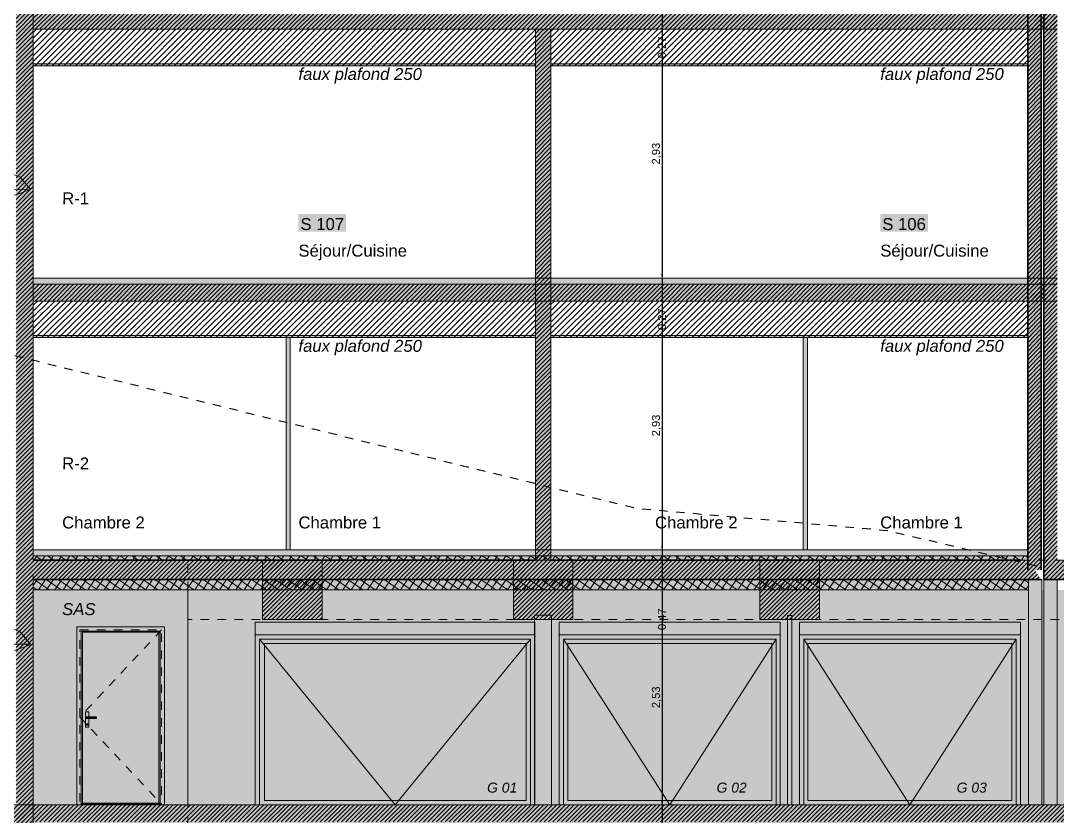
# Model space of a CAD drawing. Header units: metres. Extents: x 1838950 to 1842843, y 5171318 to 5174224.
# Drawn here: x 1840954.38 to 1840966.58, y 5171432.07 to 5171441.43 of the extents above; entities that cross this region are included whole.
import ezdxf

# ---------------------------------------------------------------- set-up
doc = ezdxf.new("R2010")
doc.units = ezdxf.units.M
doc.header["$LTSCALE"] = 0.0254
doc.header["$PDMODE"] = 1
doc.header["$PDSIZE"] = -2
doc.linetypes.add('Style de ligne -14', pattern=[0.694425, 0.48607, -0.208355])
doc.linetypes.add('VW-01', pattern=[0.41656, 0.20828, -0.20828])
doc.layers.get('0').update_dxf_attribs({"lineweight": 18})
doc.layers.get('DEFPOINTS').update_dxf_attribs({"lineweight": 18})
for name, color, linetype, lineweight in [('B GÈnÈral_Hatch', 7, 'Continuous', 5), ('B Général', 7, 'Continuous', 5), ('C ANNOTATIONS-cotation', 7, 'Continuous', 5), ('C ANNOTATIONS-prestations', 7, 'Continuous', 5), ('C ANNOTATIONS-texte', 7, 'Continuous', 5), ('C ANNOTATIONS-texte_Hatch', 7, 'Continuous', 5)]:
    doc.layers.add(name, color=color, linetype=linetype, lineweight=lineweight)
doc.styles.add('Arial', font='arial.ttf')
doc.styles.add('Arial (italic)', font='')
doc.styles.get('Arial (italic)').set_extended_font_data('Arial', italic=True)
doc.dimstyles.new('100é', dxfattribs={"dimtxt": 302.065972, "dimasz": 0.000124023, "dimexe": 0, "dimexo": 2.5e-06, "dimgap": 1e-07, "dimtad": 1, "dimzin": 3, "dimtxsty": 'Arial', "dimblk": 'VW_FILLEDARROW-2', "dimblk1": 'VW_FILLEDARROW-2', "dimblk2": 'VW_FILLEDARROW-2', "dimcen": 0, "dimdle": 1e-06, "dimazin": 0, "dimtfac": 1, "dimtix": 1, "dimtmove": 0, "dimatfit": 0, "dimldrblk": 'VW_FILLEDARROW-2', "dimfxl": 1, "dimfrac": 2, "dimtolj": 1, "dimtzin": 3, "dimarcsym": 0})
pattern_1 = [(145.7235947439, (388.169114, 220.86958), (-0.0450548647166, -0.0661064230266), []), (-124.2764052561, (388.169114, 220.86958), (-0.0661064230266, 0.0450548647166), [])]
pattern_2 = [(45, (0, 0), (0.02425347222222, -0.02645833333333), [])]
pattern_3 = [(45, (0, 0.002205), (-0.03527777777778, 0.03307291666667), [])]

# ---------------------------------------------------------------- blocks, each defined once
blk = doc.blocks.new('Porte basculante_élévation-4')
at = {"layer": 'B Général', "linetype": 'Continuous', "flags": 128}
for points in [[(-1.3, 1.075), (1.3, 1.075), (1.3, 0.925), (-1.3, 0.925)], [(-1.3, 0.925), (1.3, 0.925), (1.3, -1.075), (-1.3, -1.075)], [(-1.25, 0.875), (1.25, 0.875), (1.25, -1.075), (-1.25, -1.075)], [(-1.2, 0.825), (1.2, 0.825), (1.2, -1.025), (-1.2, -1.025)]]:
    blk.add_lwpolyline(points, close=True, dxfattribs=at)
blk.add_lwpolyline([(-1.25, 0.875), (0, -1.075), (1.25, 0.875)], dxfattribs=at)
blk = doc.blocks.new('Groupe-231-1-5')
at = {"layer": 'B Général', "linetype": 'Continuous', "flags": 128}
for points in [[(52.823, -57.654), (56.11, -57.654), (56.11, -57.804), (52.823, -57.804)], [(52.823, -57.804), (56.11, -57.804), (56.11, -59.804), (52.823, -59.804)], [(52.873, -57.854), (56.06, -57.854), (56.06, -59.804), (52.873, -59.804)], [(52.93, -57.904), (56.01, -57.904), (56.01, -59.754), (52.93, -59.754)]]:
    blk.add_lwpolyline(points, close=True, dxfattribs=at)
blk.add_lwpolyline([(52.873, -57.854), (54.467, -59.804), (56.06, -57.854)], dxfattribs=at)
blk = doc.blocks.new('Groupe-232-1-5')
at = {"layer": 'B GÈnÈral_Hatch', "linetype": 'Continuous', "lineweight": 0, "true_color": 0xffffff}
blk.add_hatch(color=7, dxfattribs=at).paths.add_polyline_path([(59.085, -57.574), (59.135, -57.574), (59.135, -59.804), (59.085, -59.804), (59.085, -57.574)])
at = {"layer": 'C ANNOTATIONS-texte_Hatch', "linetype": 'Continuous', "lineweight": 0, "true_color": 0xffffff}
for points in [[(55.55, -59.696), (55.92, -59.696), (55.92, -59.52), (55.55, -59.52), (55.55, -59.696)], [(58.25, -59.696), (58.62, -59.696), (58.62, -59.52), (58.25, -59.52), (58.25, -59.696)], [(61.075, -59.696), (61.445, -59.696), (61.445, -59.52), (61.075, -59.52), (61.075, -59.696)]]:
    blk.add_hatch(color=7, dxfattribs=at).paths.add_polyline_path(points)
at = {"layer": 'B Général', "color": 7, "linetype": 'Continuous', "lineweight": 5, "flags": 128}
blk.add_lwpolyline([(59.085, -57.574), (59.135, -57.574), (59.135, -59.804), (59.085, -59.804)], close=True, dxfattribs=at)
at = {"layer": 'B Général', "color": 7}
for name, p in [('Groupe-231-1-5', (0, 0)), ('Porte basculante_élévation-4', (57.7, -58.729)), ('Porte basculante_élévation-4', (60.525, -58.729))]:
    blk.add_blockref(name, p, dxfattribs=at)
at = {"layer": 'C ANNOTATIONS-texte', "color": 7, "char_height": 0.1172, "attachment_point": 1, "line_spacing_factor": 0.901009, "style": 'Arial (italic)'}
for s, insert in [('G 01', (55.55, -59.543)), ('G 02', (58.25, -59.543)), ('G 03', (61.075, -59.543))]:
    blk.add_mtext(s, dxfattribs=dict(at, insert=insert))
blk = doc.blocks.new('PP 93.204_PF 1_2h_Elevation-4')
at = {"layer": 'B GÈnÈral_Hatch', "linetype": 'Continuous', "lineweight": 0, "true_color": 0xffffff}
for points in [[(-0.415, 0.048), (-0.375, 0.048), (-0.375, -0.133), (-0.415, -0.133), (-0.415, 0.048)], [(-0.405, -0.013), (-0.285, -0.013), (-0.285, -0.033), (-0.405, -0.033), (-0.405, -0.013)], [(-0.395, -0.092), (-0.394, -0.093), (-0.393, -0.093), (-0.392, -0.093), (-0.391, -0.093), (-0.39, -0.094), (-0.389, -0.094), (-0.389, -0.095), (-0.388, -0.095), (-0.387, -0.096), (-0.387, -0.097), (-0.386, -0.098), (-0.386, -0.099), (-0.385, -0.1), (-0.385, -0.101), (-0.385, -0.102), (-0.385, -0.102), (-0.385, -0.103), (-0.385, -0.104), (-0.385, -0.105), (-0.386, -0.106), (-0.386, -0.107), (-0.387, -0.108), (-0.387, -0.109), (-0.388, -0.11), (-0.389, -0.11), (-0.389, -0.111), (-0.39, -0.111), (-0.391, -0.112), (-0.392, -0.112), (-0.393, -0.112), (-0.394, -0.112), (-0.395, -0.113), (-0.396, -0.112), (-0.397, -0.112), (-0.398, -0.112), (-0.399, -0.112), (-0.4, -0.111), (-0.401, -0.111), (-0.401, -0.11), (-0.402, -0.11), (-0.403, -0.109), (-0.403, -0.108), (-0.404, -0.107), (-0.404, -0.106), (-0.405, -0.105), (-0.405, -0.104), (-0.405, -0.103), (-0.405, -0.102), (-0.405, -0.102), (-0.405, -0.101), (-0.405, -0.1), (-0.404, -0.099), (-0.404, -0.098), (-0.403, -0.097), (-0.403, -0.096), (-0.402, -0.095), (-0.401, -0.095), (-0.401, -0.094), (-0.4, -0.094), (-0.399, -0.093), (-0.398, -0.093), (-0.397, -0.093), (-0.396, -0.093), (-0.395, -0.092)]]:
    blk.add_hatch(color=7, dxfattribs=at).paths.add_polyline_path(points)
at = {"layer": 'B Général', "color": 7, "linetype": 'Continuous', "lineweight": 13, "flags": 128}
for points in [[(-0.515, 1.048), (0.515, 1.048), (0.515, -1.048), (-0.515, -1.048)], [(-0.45, 0.983), (0.45, 0.983), (0.45, -1.028), (-0.45, -1.028)]]:
    blk.add_lwpolyline(points, close=True, dxfattribs=at)
at = {"layer": 'B Général', "linetype": 'Style de ligne -14', "lineweight": 5, "flags": 128}
blk.add_lwpolyline([(-0.48, 1.01), (0.48, 1.01), (0.48, -1.04), (-0.48, -1.04)], close=True, dxfattribs=at)
blk.add_lwpolyline([(0.48, 1.01), (-0.48, -0.015), (0.48, -1.04)], dxfattribs=at)
at = {"layer": 'B Général', "color": 7, "linetype": 'Continuous', "lineweight": 5, "flags": 128}
for points in [[(-0.465, 0.998), (0.465, 0.998), (0.465, -1.028), (-0.465, -1.028)], [(-0.465, -1.028), (0.465, -1.028), (0.465, -1.04), (-0.465, -1.04)]]:
    blk.add_lwpolyline(points, close=True, dxfattribs=at)
at = {"layer": 'B Général', "flags": 128}
for points in [[(-0.415, 0.048), (-0.375, 0.048), (-0.375, -0.133), (-0.415, -0.133)], [(-0.405, -0.013), (-0.285, -0.013), (-0.285, -0.033), (-0.405, -0.033)]]:
    blk.add_lwpolyline(points, close=True, dxfattribs=at)
at = {"layer": 'B Général'}
blk.add_circle((-0.395, -0.102), 0.01, dxfattribs=at)
blk = doc.blocks.new('Groupe-399-1-4')
at = {"layer": 'B Général', "color": 8, "linetype": 'Continuous', "lineweight": 5, "true_color": 0x808080}
for p, q in [((44.71, -52.602), (50.179, -52.562)), ((44.71, -57.914), (50.179, -57.914))]:
    blk.add_line(p, q, dxfattribs=at)
at = {"layer": 'B Général', "color": 7, "linetype": 'Continuous', "lineweight": 13}
blk.add_line((49.505, -58.156), (50.179, -57.92), dxfattribs=at)
at = {"layer": 'B Général', "color": 7, "linetype": 'Continuous', "lineweight": 13, "flags": 128}
for points in [[(44.488, -51.513), (44.816, -51.547), (46.113, -51.692), (47.28, -51.837), (48.283, -51.982), (49.095, -52.127), (49.691, -52.272), (50.056, -52.417), (50.179, -52.562)], [(50.179, -52.562), (49.505, -52.798), (48.83, -52.943), (47.947, -53.088), (46.882, -53.233), (45.665, -53.378), (44.488, -53.506)]]:
    blk.add_lwpolyline(points, dxfattribs=at)
at = {"layer": 'B Général', "color": 7, "linetype": 'Continuous', "lineweight": 5, "flags": 128}
blk.add_lwpolyline([(44.488, -56.866), (44.816, -56.899), (46.113, -57.044), (47.28, -57.189), (48.283, -57.334), (49.095, -57.479), (49.691, -57.624), (50.056, -57.769), (50.179, -57.914)], dxfattribs=at)
blk = doc.blocks.new('VW_FILLEDARROW-2')
at = {"linetype": 'Continuous', "lineweight": 0, "transparency": 16777216}
blk.add_hatch(color=0, dxfattribs=at).paths.add_polyline_path([(-1, 0.12), (0, 0), (-1, -0.12)])
at = {"color": 0, "lineweight": 20, "transparency": 16777216, "flags": 128}
blk.add_lwpolyline([(-1, 0.12), (0, 0), (-1, -0.12)], close=True, dxfattribs=at)
blk = doc.blocks.new('*D1660')
at = {"layer": 'C ANNOTATIONS-cotation', "color": 0, "linetype": 'Continuous', "lineweight": -2, "transparency": 16777216}
for p, q in [((1840936.081, 5171432.202), (1840934.381, 5171432.202)), ((1840934.381, 5171432.177), (1840934.381, 5171429.227)), ((1840955.571, 5171429.202), (1840934.381, 5171429.202))]:
    blk.add_line(p, q, dxfattribs=at)
at = {"layer": 'DEFPOINTS', "color": 0, "linetype": 'Continuous', "transparency": 16777216}
for p in [(1840936.081, 5171432.202), (1840934.381, 5171429.202), (1840955.571, 5171429.202)]:
    blk.add_point(p, dxfattribs=at)
at = {"layer": 'C ANNOTATIONS-cotation', "color": 0, "linetype": 'Continuous', "lineweight": -2, "transparency": 16777216, "xscale": 0.0248046875, "yscale": 0.0248046875, "zscale": 0.0248046875}
for p, rotation in [((1840934.381, 5171432.202), 90), ((1840934.381, 5171429.202), 270)]:
    blk.add_blockref('VW_FILLEDARROW-2', p, dxfattribs=dict(at, rotation=rotation))
at = {"layer": 'C ANNOTATIONS-cotation', "color": 0, "linetype": 'Continuous', "lineweight": 5, "transparency": 16777216, "insert": (1840934.324, 5171430.702), "char_height": 0.0938, "attachment_point": 5, "rotation": 90, "style": 'Arial'}
blk.add_mtext('\\A1;3,00', dxfattribs=at)
blk = doc.blocks.new('*D1770')
at = {"layer": 'C ANNOTATIONS-cotation', "color": 0, "linetype": 'Continuous', "lineweight": -2, "transparency": 16777216}
for p, q in [((1840961.932, 5171441.627), (1840961.932, 5171441.652)), ((1840961.932, 5171441.602), (1840961.932, 5171441.332)), ((1840961.932, 5171441.307), (1840961.932, 5171441.282))]:
    blk.add_line(p, q, dxfattribs=at)
at = {"layer": 'DEFPOINTS', "color": 0, "linetype": 'Continuous', "transparency": 16777216}
for p in [(1840963.941, 5171441.602), (1840961.932, 5171441.332), (1840963.801, 5171441.332)]:
    blk.add_point(p, dxfattribs=at)
at = {"layer": 'C ANNOTATIONS-cotation', "color": 0, "linetype": 'Continuous', "lineweight": -2, "transparency": 16777216, "xscale": 0.0248046875, "yscale": 0.0248046875, "zscale": 0.0248046875}
for p, rotation in [((1840961.932, 5171441.602), 270), ((1840961.932, 5171441.332), 90)]:
    blk.add_blockref('VW_FILLEDARROW-2', p, dxfattribs=dict(at, rotation=rotation))
at = {"layer": 'C ANNOTATIONS-cotation', "color": 0, "linetype": 'Continuous', "lineweight": 5, "transparency": 16777216, "insert": (1840961.936, 5171441.118), "char_height": 0.0938, "attachment_point": 5, "rotation": 90, "style": 'Arial'}
blk.add_mtext('\\A1;0,27', dxfattribs=at)
blk = doc.blocks.new('*D1771')
at = {"layer": 'C ANNOTATIONS-cotation', "color": 0, "linetype": 'Continuous', "lineweight": -2, "transparency": 16777216}
blk.add_line((1840961.932, 5171441.307), (1840961.932, 5171438.427), dxfattribs=at)
at = {"layer": 'DEFPOINTS', "color": 0, "linetype": 'Continuous', "transparency": 16777216}
for p in [(1840963.801, 5171441.332), (1840961.932, 5171438.402), (1840963.023, 5171438.402)]:
    blk.add_point(p, dxfattribs=at)
at = {"layer": 'C ANNOTATIONS-cotation', "color": 0, "linetype": 'Continuous', "lineweight": -2, "transparency": 16777216, "xscale": 0.0248046875, "yscale": 0.0248046875, "zscale": 0.0248046875}
for p, rotation in [((1840961.932, 5171441.332), 90), ((1840961.932, 5171438.402), 270)]:
    blk.add_blockref('VW_FILLEDARROW-2', p, dxfattribs=dict(at, rotation=rotation))
at = {"layer": 'C ANNOTATIONS-cotation', "color": 0, "linetype": 'Continuous', "lineweight": 5, "transparency": 16777216, "insert": (1840961.866, 5171439.867), "char_height": 0.0938, "attachment_point": 5, "rotation": 90, "style": 'Arial'}
blk.add_mtext('\\A1;2,93', dxfattribs=at)
blk = doc.blocks.new('*D1772')
at = {"layer": 'C ANNOTATIONS-cotation', "color": 0, "linetype": 'Continuous', "lineweight": -2, "transparency": 16777216}
for p, q in [((1840961.932, 5171438.427), (1840961.932, 5171438.452)), ((1840961.932, 5171438.402), (1840961.932, 5171438.132)), ((1840961.932, 5171438.107), (1840961.932, 5171438.082))]:
    blk.add_line(p, q, dxfattribs=at)
at = {"layer": 'DEFPOINTS', "color": 0, "linetype": 'Continuous', "transparency": 16777216}
for p in [(1840963.023, 5171438.402), (1840961.932, 5171438.132), (1840962.981, 5171438.132)]:
    blk.add_point(p, dxfattribs=at)
at = {"layer": 'C ANNOTATIONS-cotation', "color": 0, "linetype": 'Continuous', "lineweight": -2, "transparency": 16777216, "xscale": 0.0248046875, "yscale": 0.0248046875, "zscale": 0.0248046875}
for p, rotation in [((1840961.932, 5171438.402), 270), ((1840961.932, 5171438.132), 90)]:
    blk.add_blockref('VW_FILLEDARROW-2', p, dxfattribs=dict(at, rotation=rotation))
at = {"layer": 'C ANNOTATIONS-cotation', "color": 0, "linetype": 'Continuous', "lineweight": 5, "transparency": 16777216, "insert": (1840961.936, 5171437.918), "char_height": 0.0938, "attachment_point": 5, "rotation": 90, "style": 'Arial'}
blk.add_mtext('\\A1;0,27', dxfattribs=at)
blk = doc.blocks.new('*D1773')
at = {"layer": 'C ANNOTATIONS-cotation', "color": 0, "linetype": 'Continuous', "lineweight": -2, "transparency": 16777216}
blk.add_line((1840961.932, 5171438.107), (1840961.932, 5171435.226), dxfattribs=at)
at = {"layer": 'DEFPOINTS', "color": 0, "linetype": 'Continuous', "transparency": 16777216}
for p in [(1840962.981, 5171438.132), (1840961.932, 5171435.201), (1840963.986, 5171435.201)]:
    blk.add_point(p, dxfattribs=at)
at = {"layer": 'C ANNOTATIONS-cotation', "color": 0, "linetype": 'Continuous', "lineweight": -2, "transparency": 16777216, "xscale": 0.0248046875, "yscale": 0.0248046875, "zscale": 0.0248046875}
for p, rotation in [((1840961.932, 5171438.132), 90), ((1840961.932, 5171435.201), 270)]:
    blk.add_blockref('VW_FILLEDARROW-2', p, dxfattribs=dict(at, rotation=rotation))
at = {"layer": 'C ANNOTATIONS-cotation', "color": 0, "linetype": 'Continuous', "lineweight": 5, "transparency": 16777216, "insert": (1840961.866, 5171436.667), "char_height": 0.0938, "attachment_point": 5, "rotation": 90, "style": 'Arial'}
blk.add_mtext('\\A1;2,93', dxfattribs=at)
blk = doc.blocks.new('*D1774')
at = {"layer": 'C ANNOTATIONS-cotation', "color": 0, "linetype": 'Continuous', "lineweight": -2, "transparency": 16777216}
for p, q in [((1840961.932, 5171435.226), (1840961.932, 5171435.251)), ((1840961.932, 5171435.201), (1840961.932, 5171434.732)), ((1840961.932, 5171434.707), (1840961.932, 5171434.682))]:
    blk.add_line(p, q, dxfattribs=at)
at = {"layer": 'DEFPOINTS', "color": 0, "linetype": 'Continuous', "transparency": 16777216}
for p in [(1840963.986, 5171435.201), (1840961.932, 5171434.732), (1840962.217, 5171434.732)]:
    blk.add_point(p, dxfattribs=at)
at = {"layer": 'C ANNOTATIONS-cotation', "color": 0, "linetype": 'Continuous', "lineweight": -2, "transparency": 16777216, "xscale": 0.0248046875, "yscale": 0.0248046875, "zscale": 0.0248046875}
for p, rotation in [((1840961.932, 5171435.201), 270), ((1840961.932, 5171434.732), 90)]:
    blk.add_blockref('VW_FILLEDARROW-2', p, dxfattribs=dict(at, rotation=rotation))
at = {"layer": 'C ANNOTATIONS-cotation', "color": 0, "linetype": 'Continuous', "lineweight": 5, "transparency": 16777216, "insert": (1840961.936, 5171434.386), "char_height": 0.0938, "attachment_point": 5, "rotation": 90, "style": 'Arial'}
blk.add_mtext('\\A1;0,47', dxfattribs=at)
blk = doc.blocks.new('*D1775')
at = {"layer": 'C ANNOTATIONS-cotation', "color": 0, "linetype": 'Continuous', "lineweight": -2, "transparency": 16777216}
blk.add_line((1840961.932, 5171434.707), (1840961.932, 5171432.227), dxfattribs=at)
at = {"layer": 'DEFPOINTS', "color": 0, "linetype": 'Continuous', "transparency": 16777216}
for p in [(1840962.217, 5171434.732), (1840961.932, 5171432.202), (1840961.938, 5171432.202)]:
    blk.add_point(p, dxfattribs=at)
at = {"layer": 'C ANNOTATIONS-cotation', "color": 0, "linetype": 'Continuous', "lineweight": -2, "transparency": 16777216, "xscale": 0.0248046875, "yscale": 0.0248046875, "zscale": 0.0248046875}
for p, rotation in [((1840961.932, 5171434.732), 90), ((1840961.932, 5171432.202), 270)]:
    blk.add_blockref('VW_FILLEDARROW-2', p, dxfattribs=dict(at, rotation=rotation))
at = {"layer": 'C ANNOTATIONS-cotation', "color": 0, "linetype": 'Continuous', "lineweight": 5, "transparency": 16777216, "insert": (1840961.866, 5171433.467), "char_height": 0.0938, "attachment_point": 5, "rotation": 90, "style": 'Arial'}
blk.add_mtext('\\A1;2,53', dxfattribs=at)
blk = doc.blocks.new('*D1776')
at = {"layer": 'C ANNOTATIONS-cotation', "color": 0, "linetype": 'Continuous', "lineweight": -2, "transparency": 16777216}
for p, q in [((1840961.932, 5171432.227), (1840961.932, 5171432.252)), ((1840961.932, 5171432.202), (1840961.932, 5171432.002)), ((1840961.932, 5171431.977), (1840961.932, 5171431.952))]:
    blk.add_line(p, q, dxfattribs=at)
at = {"layer": 'DEFPOINTS', "color": 0, "linetype": 'Continuous', "transparency": 16777216}
for p in [(1840961.938, 5171432.202), (1840961.932, 5171432.002), (1840962.595, 5171432.002)]:
    blk.add_point(p, dxfattribs=at)
at = {"layer": 'C ANNOTATIONS-cotation', "color": 0, "linetype": 'Continuous', "lineweight": -2, "transparency": 16777216, "xscale": 0.0248046875, "yscale": 0.0248046875, "zscale": 0.0248046875}
for p, rotation in [((1840961.932, 5171432.202), 270), ((1840961.932, 5171432.002), 90)]:
    blk.add_blockref('VW_FILLEDARROW-2', p, dxfattribs=dict(at, rotation=rotation))
at = {"layer": 'C ANNOTATIONS-cotation', "color": 0, "linetype": 'Continuous', "lineweight": 5, "transparency": 16777216, "insert": (1840961.936, 5171431.412), "char_height": 0.0938, "attachment_point": 5, "rotation": 90, "style": 'Arial'}
blk.add_mtext('\\A1;0,20', dxfattribs=at)

msp = doc.modelspace()

# ---------------------------------------------------------------- hatches: boundary and pattern name
at = {"layer": 'B GÈnÈral_Hatch', "linetype": 'Continuous', "lineweight": 0, "true_color": 0xffffff}
for points in [[(1840966.2322, 5171447.207), (1840966.3922, 5171447.207), (1840966.3922, 5171434.967), (1840966.2322, 5171434.967), (1840966.2322, 5171447.207)], [(1840966.3922, 5171447.207), (1840966.2322, 5171447.207), (1840966.2322, 5171434.967), (1840966.3922, 5171434.967), (1840966.3922, 5171447.207)], [(1840966.5798, 5171447.072), (1840966.4198, 5171447.272), (1840966.4198, 5171434.852), (1840966.5798, 5171435.082), (1840966.5798, 5171447.072)], [(1840966.5798, 5171447.072), (1840966.4198, 5171447.272), (1840966.4198, 5171434.852), (1840966.5798, 5171435.082), (1840966.5798, 5171447.072)], [(1840954.3298, 5171444.222), (1840954.5298, 5171444.222), (1840954.5298, 5171423.7006), (1840954.3298, 5171423.7006), (1840954.3298, 5171444.222)], [(1840954.5298, 5171444.222), (1840954.3298, 5171444.222), (1840954.3298, 5171423.7006), (1840954.5298, 5171423.7006), (1840954.5298, 5171444.222)], [(1840966.5798, 5171441.602), (1840956.3513, 5171441.602), (1840956.3513, 5171441.532), (1840956.1713, 5171441.532), (1840956.1713, 5171441.602), (1840954.5298, 5171441.602), (1840954.5298, 5171441.332), (1840966.5798, 5171441.332), (1840966.5798, 5171441.602)], [(1840954.5298, 5171441.532), (1840954.5298, 5171441.332), (1840966.5798, 5171441.332), (1840966.5798, 5171441.532), (1840954.5298, 5171441.532)], [(1840960.4405, 5171435.082), (1840960.6205, 5171435.082), (1840960.6205, 5171441.332), (1840960.4405, 5171441.332), (1840960.4405, 5171435.082)], [(1840960.4405, 5171435.082), (1840960.6205, 5171435.082), (1840960.6205, 5171441.332), (1840960.4405, 5171441.332), (1840960.4405, 5171435.082)], [(1840957.6513, 5171438.9468), (1840958.2122, 5171438.9468), (1840958.2122, 5171439.1585), (1840957.6513, 5171439.1585), (1840957.6513, 5171438.9468)], [(1840964.4967, 5171438.9468), (1840965.0575, 5171438.9468), (1840965.0575, 5171439.1585), (1840964.4967, 5171439.1585), (1840964.4967, 5171438.9468)], [(1840954.5298, 5171438.132), (1840954.5298, 5171438.402), (1840966.5798, 5171438.402), (1840966.5798, 5171438.132), (1840954.5298, 5171438.132)], [(1840954.5298, 5171438.332), (1840954.5298, 5171438.132), (1840966.5798, 5171438.132), (1840966.5798, 5171438.332), (1840954.5298, 5171438.332)], [(1840957.5057, 5171437.702), (1840957.5557, 5171437.702), (1840957.5557, 5171435.202), (1840957.5057, 5171435.202), (1840957.5057, 5171437.702)], [(1840957.5557, 5171437.702), (1840957.5057, 5171437.702), (1840957.5057, 5171435.202), (1840957.5557, 5171435.202), (1840957.5557, 5171437.702)], [(1840963.5898, 5171437.702), (1840963.6398, 5171437.702), (1840963.6398, 5171435.202), (1840963.5898, 5171435.202), (1840963.5898, 5171437.702)], [(1840963.6398, 5171437.702), (1840963.5898, 5171437.702), (1840963.5898, 5171435.202), (1840963.6398, 5171435.202), (1840963.6398, 5171437.702)], [(1840954.5298, 5171435.132), (1840954.5298, 5171435.202), (1840966.2322, 5171435.202), (1840966.2322, 5171435.132), (1840954.5298, 5171435.132)], [(1840954.5298, 5171435.202), (1840954.5298, 5171435.132), (1840966.2322, 5171435.132), (1840966.2322, 5171435.202), (1840954.5298, 5171435.202)], [(1840954.5298, 5171435.132), (1840966.2322, 5171435.132), (1840966.2322, 5171435.082), (1840954.5298, 5171435.082), (1840954.5298, 5171435.132)], [(1840966.3922, 5171434.852), (1840966.2322, 5171435.082), (1840954.5298, 5171435.082), (1840954.5298, 5171434.852), (1840966.3922, 5171434.852)], [(1840966.3922, 5171434.852), (1840966.2322, 5171435.082), (1840954.5298, 5171435.082), (1840954.5298, 5171434.852), (1840966.3922, 5171434.852)], [(1840957.2298, 5171435.082), (1840957.9298, 5171435.082), (1840957.9298, 5171434.382), (1840957.2298, 5171434.382), (1840957.2298, 5171435.082)], [(1840960.1805, 5171435.082), (1840960.8805, 5171435.082), (1840960.8805, 5171434.382), (1840960.1805, 5171434.382), (1840960.1805, 5171435.082)], [(1840963.0805, 5171435.082), (1840963.7805, 5171435.082), (1840963.7805, 5171434.382), (1840963.0805, 5171434.382), (1840963.0805, 5171435.082)], [(1840980.4457, 5171434.852), (1840980.6457, 5171435.082), (1840966.5798, 5171435.082), (1840966.4198, 5171434.852), (1840980.4457, 5171434.852)], [(1840980.4457, 5171434.852), (1840980.6457, 5171435.082), (1840966.5798, 5171435.082), (1840966.4198, 5171434.852), (1840980.4457, 5171434.852)], [(1840954.5298, 5171434.852), (1840966.2398, 5171434.852), (1840966.2398, 5171434.732), (1840954.5298, 5171434.732), (1840954.5298, 5171434.852)], [(1840966.2398, 5171434.852), (1840966.3998, 5171434.852), (1840966.3998, 5171432.202), (1840966.2398, 5171432.202), (1840966.2398, 5171434.852)], [(1840966.4198, 5171434.852), (1840966.5798, 5171434.852), (1840966.5798, 5171432.202), (1840966.4198, 5171432.202), (1840966.4198, 5171434.852)], [(1840960.4305, 5171434.432), (1840960.6305, 5171434.432), (1840960.6305, 5171432.202), (1840960.4305, 5171432.202), (1840960.4305, 5171434.432)], [(1840952.6698, 5171432.202), (1840952.4698, 5171432.002), (1840980.5457, 5171432.002), (1840980.5457, 5171432.202), (1840952.6698, 5171432.202)], [(1840952.6698, 5171432.202), (1840952.4698, 5171432.002), (1840980.5457, 5171432.002), (1840980.5457, 5171432.202), (1840952.6698, 5171432.202)]]:
    msp.add_hatch(color=7, dxfattribs=at).paths.add_polyline_path(points)
at = {"layer": 'B GÈnÈral_Hatch', "linetype": 'Continuous', "lineweight": 5}
h = msp.add_hatch(dxfattribs=at)
h.set_pattern_fill('50_BETON', style=0, pattern_type=2)
h.set_pattern_definition(pattern_2)
h.paths.add_polyline_path([(1840966.3922, 5171447.207), (1840966.2322, 5171447.207), (1840966.2322, 5171434.967), (1840966.3922, 5171434.967)])
h = msp.add_hatch(dxfattribs=at)
h.set_pattern_fill('50_BETON', style=0, pattern_type=2)
h.set_pattern_definition(pattern_2)
h.paths.add_polyline_path([(1840966.5798, 5171447.072), (1840966.4198, 5171447.272), (1840966.4198, 5171434.852), (1840966.5798, 5171435.082)])
h = msp.add_hatch(dxfattribs=at)
h.set_pattern_fill('50_BETON', style=0, pattern_type=2)
h.set_pattern_definition(pattern_2)
h.paths.add_polyline_path([(1840954.5298, 5171444.222), (1840954.3298, 5171444.222), (1840954.3298, 5171423.7006), (1840954.5298, 5171423.7006)])
h = msp.add_hatch(dxfattribs=at)
h.set_pattern_fill('50_BETON', style=0, pattern_type=2)
h.set_pattern_definition(pattern_2)
h.paths.add_polyline_path([(1840954.5298, 5171441.532), (1840954.5298, 5171441.332), (1840966.5798, 5171441.332), (1840966.5798, 5171441.532)])
h = msp.add_hatch(dxfattribs=at)
h.set_pattern_fill('50_BETON', style=0, pattern_type=2)
h.set_pattern_definition(pattern_2)
h.paths.add_polyline_path([(1840960.4405, 5171435.082), (1840960.6205, 5171435.082), (1840960.6205, 5171441.332), (1840960.4405, 5171441.332)])
h = msp.add_hatch(dxfattribs=at)
h.set_pattern_fill('50_BETON', style=0, pattern_type=2)
h.set_pattern_definition(pattern_2)
h.paths.add_polyline_path([(1840954.5298, 5171438.332), (1840954.5298, 5171438.132), (1840966.5798, 5171438.132), (1840966.5798, 5171438.332)])
h = msp.add_hatch(dxfattribs=at)
h.set_pattern_fill('50_BETON', style=0, pattern_type=2)
h.set_pattern_definition(pattern_2)
h.paths.add_polyline_path([(1840966.3922, 5171434.852), (1840966.2322, 5171435.082), (1840954.5298, 5171435.082), (1840954.5298, 5171434.852)])
h = msp.add_hatch(dxfattribs=at)
h.set_pattern_fill('50_BETON', style=0, pattern_type=2)
h.set_pattern_definition(pattern_2)
h.paths.add_polyline_path([(1840980.4457, 5171434.852), (1840980.6457, 5171435.082), (1840966.5798, 5171435.082), (1840966.4198, 5171434.852)])
at = {"layer": 'B GÈnÈral_Hatch', "linetype": 'Continuous', "lineweight": 0, "true_color": 0xbbbbbb}
msp.add_hatch(color=9, dxfattribs=at).paths.add_polyline_path([(1840988.5858, 5171431.632), (1840988.5858, 5171431.8812), (1840980.4457, 5171431.8812), (1840980.4457, 5171434.732), (1840954.5306, 5171434.732), (1840954.5306, 5171426.132), (1840974.9825, 5171426.132), (1840974.989, 5171423.132), (1841023.7254, 5171423.132), (1841023.7254, 5171426.222), (1841018.8242, 5171426.222), (1841018.8242, 5171425.902), (1841018.6442, 5171425.902), (1841018.6442, 5171428.812), (1840994.7457, 5171428.812), (1840994.7457, 5171431.632)])
at = {"layer": 'B GÈnÈral_Hatch', "linetype": 'Continuous', "lineweight": 5}
h = msp.add_hatch(dxfattribs=at)
h.set_pattern_fill('50_BETON', style=0, pattern_type=2)
h.set_pattern_definition(pattern_2)
h.paths.add_polyline_path([(1840952.6698, 5171432.202), (1840952.4698, 5171432.002), (1840980.5457, 5171432.002), (1840980.5457, 5171432.202)])
at = {"layer": 'B Général', "linetype": 'Continuous', "lineweight": 5, "true_color": 0xaaaaaa}
h = msp.add_hatch(dxfattribs=at)
h.set_pattern_fill('F_P__SOFFITE', color=253, style=0, pattern_type=2)
h.set_pattern_definition(pattern_3)
h.paths.add_polyline_path([(1840960.4405, 5171440.902), (1840954.5298, 5171440.902), (1840954.5298, 5171441.332), (1840960.4405, 5171441.332)])
h = msp.add_hatch(dxfattribs=at)
h.set_pattern_fill('F_P__SOFFITE', color=253, style=0, pattern_type=2)
h.set_pattern_definition(pattern_3)
h.paths.add_polyline_path([(1840966.2322, 5171440.902), (1840960.6205, 5171440.902), (1840960.6205, 5171441.332), (1840966.2322, 5171441.332)])
at = {"layer": 'B Général', "linetype": 'Continuous', "lineweight": 0, "true_color": 0x848484}
for points in [[(1840954.5298, 5171440.9261), (1840960.4405, 5171440.9261), (1840960.4405, 5171440.902), (1840954.5298, 5171440.902)], [(1840960.6205, 5171440.9261), (1840966.2378, 5171440.9261), (1840966.2378, 5171440.902), (1840960.6205, 5171440.902)], [(1840954.5298, 5171437.7261), (1840960.4405, 5171437.7261), (1840960.4405, 5171437.702), (1840954.5298, 5171437.702)], [(1840960.6205, 5171437.7261), (1840966.2378, 5171437.7261), (1840966.2378, 5171437.702), (1840960.6205, 5171437.702)]]:
    msp.add_hatch(color=252, dxfattribs=at).paths.add_polyline_path(points)
at = {"layer": 'B Général', "linetype": 'Continuous', "lineweight": 5, "true_color": 0xaaaaaa}
h = msp.add_hatch(dxfattribs=at)
h.set_pattern_fill('F_P__SOFFITE', color=253, style=0, pattern_type=2)
h.set_pattern_definition(pattern_3)
h.paths.add_polyline_path([(1840960.4405, 5171437.702), (1840954.5298, 5171437.702), (1840954.5298, 5171438.132), (1840960.4405, 5171438.132)])
h = msp.add_hatch(dxfattribs=at)
h.set_pattern_fill('F_P__SOFFITE', color=253, style=0, pattern_type=2)
h.set_pattern_definition(pattern_3)
h.paths.add_polyline_path([(1840966.2322, 5171437.702), (1840960.6205, 5171437.702), (1840960.6205, 5171438.132), (1840966.2322, 5171438.132)])
at = {"layer": 'B Général', "linetype": 'Continuous', "lineweight": 5, "true_color": 0x808080}
h = msp.add_hatch(dxfattribs=at)
h.set_pattern_fill('02_ISOLANT', color=8, style=0, pattern_type=2)
h.set_pattern_definition(pattern_1)
h.paths.add_polyline_path([(1840954.5298, 5171435.132), (1840966.2322, 5171435.132), (1840966.2322, 5171435.082), (1840954.5298, 5171435.082)])
at = {"layer": 'B Général', "linetype": 'Continuous', "lineweight": 5}
h = msp.add_hatch(dxfattribs=at)
h.set_pattern_fill('50_BETON', style=0, pattern_type=2)
h.set_pattern_definition(pattern_2)
h.paths.add_polyline_path([(1840957.2298, 5171435.082), (1840957.9298, 5171435.082), (1840957.9298, 5171434.382), (1840957.2298, 5171434.382)])
h = msp.add_hatch(dxfattribs=at)
h.set_pattern_fill('50_BETON', style=0, pattern_type=2)
h.set_pattern_definition(pattern_2)
h.paths.add_polyline_path([(1840960.1805, 5171435.082), (1840960.8805, 5171435.082), (1840960.8805, 5171434.382), (1840960.1805, 5171434.382)])
h = msp.add_hatch(dxfattribs=at)
h.set_pattern_fill('50_BETON', style=0, pattern_type=2)
h.set_pattern_definition(pattern_2)
h.paths.add_polyline_path([(1840963.0805, 5171435.082), (1840963.7805, 5171435.082), (1840963.7805, 5171434.382), (1840963.0805, 5171434.382)])
at = {"layer": 'B Général', "linetype": 'Continuous', "lineweight": 5, "true_color": 0x808080}
h = msp.add_hatch(dxfattribs=at)
h.set_pattern_fill('02_ISOLANT', color=8, style=0, pattern_type=2)
h.set_pattern_definition(pattern_1)
h.paths.add_polyline_path([(1840954.5298, 5171434.852), (1840966.2398, 5171434.852), (1840966.2398, 5171434.732), (1840954.5298, 5171434.732)])
at = {"layer": 'C ANNOTATIONS-texte_Hatch', "linetype": 'Continuous', "lineweight": 0, "true_color": 0xffffff}
msp.add_hatch(color=7, dxfattribs=at).paths.add_polyline_path([(1840954.8709, 5171434.3912), (1840955.2366, 5171434.3912), (1840955.2366, 5171434.6028), (1840954.8709, 5171434.6028), (1840954.8709, 5171434.3912)])

# ---------------------------------------------------------------- linework, layer by layer
at = {"layer": 'B GÈnÈral_Hatch', "color": 9, "linetype": 'Continuous', "true_color": 0xbbbbbb}
msp.add_solid([(1840954.5306, 5171434.9812), (1840954.4013, 5171434.812), (1840954.5306, 5171434.812)], dxfattribs=at)
at = {"layer": 'B Général', "color": 7, "linetype": 'Continuous', "lineweight": 35}
for p, q in [((1840966.2322, 5171447.207), (1840966.2322, 5171434.967)), ((1840966.3922, 5171447.207), (1840966.3922, 5171434.967)), ((1840966.4198, 5171434.852), (1840966.4198, 5171447.272)), ((1840954.5298, 5171435.082), (1840960.4405, 5171435.082)), ((1840960.6205, 5171435.082), (1840966.1522, 5171435.082)), ((1840954.5298, 5171434.852), (1840966.3922, 5171434.852)), ((1840966.4198, 5171434.852), (1840980.4457, 5171434.852))]:
    msp.add_line(p, q, dxfattribs=at)
at = {"layer": 'B Général', "color": 7, "linetype": 'Continuous', "lineweight": 5}
for p, q in [((1840966.2322, 5171447.207), (1840966.2322, 5171435.202)), ((1840966.3922, 5171447.207), (1840966.3922, 5171434.967)), ((1840966.4198, 5171434.852), (1840966.4198, 5171447.272)), ((1840954.5298, 5171441.332), (1840966.5798, 5171441.332)), ((1840954.5298, 5171441.332), (1840966.5798, 5171441.332)), ((1840954.5298, 5171441.332), (1840954.5298, 5171438.402)), ((1840960.4405, 5171441.332), (1840960.4405, 5171435.082)), ((1840960.6205, 5171441.332), (1840960.6205, 5171435.082)), ((1840954.5298, 5171438.402), (1840966.5798, 5171438.402)), ((1840954.5298, 5171438.402), (1840966.5798, 5171438.402)), ((1840954.5298, 5171438.332), (1840966.5798, 5171438.332)), ((1840954.5298, 5171438.132), (1840966.5798, 5171438.132)), ((1840954.5298, 5171438.132), (1840966.5798, 5171438.132)), ((1840954.5298, 5171438.132), (1840954.5298, 5171435.202)), ((1840957.5057, 5171437.702), (1840957.5057, 5171435.202)), ((1840957.5057, 5171437.702), (1840957.5557, 5171437.702)), ((1840957.5557, 5171437.702), (1840957.5557, 5171435.202)), ((1840963.5898, 5171437.702), (1840963.5898, 5171435.202)), ((1840963.5898, 5171437.702), (1840963.6398, 5171437.702)), ((1840963.6398, 5171437.702), (1840963.6398, 5171435.202)), ((1840954.5298, 5171435.202), (1840966.2322, 5171435.202)), ((1840954.5298, 5171435.202), (1840966.2322, 5171435.202)), ((1840954.5298, 5171435.132), (1840966.2322, 5171435.132)), ((1840954.5298, 5171435.132), (1840966.2322, 5171435.132)), ((1840957.5057, 5171435.202), (1840957.5557, 5171435.202)), ((1840963.5898, 5171435.202), (1840963.6398, 5171435.202)), ((1840966.2322, 5171435.132), (1840966.2322, 5171434.967)), ((1840954.5298, 5171435.082), (1840960.4405, 5171435.082)), ((1840960.6205, 5171435.082), (1840966.1522, 5171435.082)), ((1840954.5298, 5171434.902), (1840954.5298, 5171423.7006)), ((1840954.5298, 5171434.852), (1840966.3922, 5171434.852)), ((1840966.4198, 5171434.852), (1840980.4457, 5171434.852)), ((1840956.3505, 5171432.202), (1840956.3505, 5171434.732)), ((1840980.5457, 5171432.202), (1840952.6698, 5171432.202))]:
    msp.add_line(p, q, dxfattribs=at)
at = {"layer": 'B Général', "color": 7, "linetype": 'Continuous', "lineweight": 18}
for p, q in [((1840954.5298, 5171444.222), (1840954.5298, 5171435.132)), ((1840960.4405, 5171441.332), (1840960.4405, 5171435.082)), ((1840960.6205, 5171441.332), (1840960.6205, 5171435.082)), ((1840954.5298, 5171434.902), (1840954.5298, 5171423.7006)), ((1840980.5457, 5171432.202), (1840952.6698, 5171432.202))]:
    msp.add_line(p, q, dxfattribs=at)
at = {"layer": 'B Général', "color": 7, "linetype": 'Continuous', "lineweight": 13}
for p, q in [((1840957.5057, 5171437.702), (1840957.5057, 5171435.202)), ((1840957.5557, 5171437.702), (1840957.5557, 5171435.202)), ((1840963.5898, 5171437.702), (1840963.5898, 5171435.202)), ((1840963.6398, 5171437.702), (1840963.6398, 5171435.202))]:
    msp.add_line(p, q, dxfattribs=at)
at = {"layer": 'B Général', "color": 1, "linetype": 'VW-01', "lineweight": 25, "true_color": 0xff0000, "flags": 128}
msp.add_lwpolyline([(1840936.5064, 5171441.5619), (1840940.7298, 5171441.382), (1840941.3097, 5171441.382), (1840947.3907, 5171439.192), (1840961.6281, 5171435.692), (1840964.581, 5171435.432), (1840966.4198, 5171434.9942)], dxfattribs=at)
at = {"layer": 'B Général', "color": 7, "linetype": 'Continuous', "lineweight": 5, "flags": 128}
for points in [[(1840960.4405, 5171440.902), (1840954.5298, 5171440.902), (1840954.5298, 5171441.332), (1840960.4405, 5171441.332)], [(1840966.2322, 5171440.902), (1840960.6205, 5171440.902), (1840960.6205, 5171441.332), (1840966.2322, 5171441.332)], [(1840954.5298, 5171440.9261), (1840960.4405, 5171440.9261), (1840960.4405, 5171440.902), (1840954.5298, 5171440.902)], [(1840960.6205, 5171440.9261), (1840966.2378, 5171440.9261), (1840966.2378, 5171440.902), (1840960.6205, 5171440.902)], [(1840960.4405, 5171437.702), (1840954.5298, 5171437.702), (1840954.5298, 5171438.132), (1840960.4405, 5171438.132)], [(1840966.2322, 5171437.702), (1840960.6205, 5171437.702), (1840960.6205, 5171438.132), (1840966.2322, 5171438.132)], [(1840954.5298, 5171437.7261), (1840960.4405, 5171437.7261), (1840960.4405, 5171437.702), (1840954.5298, 5171437.702)], [(1840960.6205, 5171437.7261), (1840966.2378, 5171437.7261), (1840966.2378, 5171437.702), (1840960.6205, 5171437.702)], [(1840954.5298, 5171435.132), (1840966.2322, 5171435.132), (1840966.2322, 5171435.082), (1840954.5298, 5171435.082)], [(1840957.2298, 5171435.082), (1840957.9298, 5171435.082), (1840957.9298, 5171434.382), (1840957.2298, 5171434.382)], [(1840960.1805, 5171435.082), (1840960.8805, 5171435.082), (1840960.8805, 5171434.382), (1840960.1805, 5171434.382)], [(1840963.0805, 5171435.082), (1840963.7805, 5171435.082), (1840963.7805, 5171434.382), (1840963.0805, 5171434.382)], [(1840954.5298, 5171434.852), (1840966.2398, 5171434.852), (1840966.2398, 5171434.732), (1840954.5298, 5171434.732)], [(1840966.2398, 5171434.852), (1840966.3998, 5171434.852), (1840966.3998, 5171432.202), (1840966.2398, 5171432.202)], [(1840966.4198, 5171434.852), (1840966.5798, 5171434.852), (1840966.5798, 5171432.202), (1840966.4198, 5171432.202)], [(1840960.4305, 5171434.432), (1840960.6305, 5171434.432), (1840960.6305, 5171432.202), (1840960.4305, 5171432.202)]]:
    msp.add_lwpolyline(points, close=True, dxfattribs=at)
at = {"layer": 'B Général', "color": 7, "linetype": 'VW-01', "lineweight": 5, "flags": 128}
for points in [[(1840956.3505, 5171435.082), (1840980.6257, 5171435.082), (1840980.6257, 5171434.382), (1840956.3505, 5171434.382)], [(1840956.3505, 5171432.202), (1840980.4657, 5171432.202), (1840980.4657, 5171431.802), (1840956.3505, 5171431.802)]]:
    msp.add_lwpolyline(points, close=True, dxfattribs=at)

# ---------------------------------------------------------------- block references
at = {"layer": 'B Général', "color": 7}
for name, p in [('Groupe-399-1-4', (1840904.3209, 5171492.0056)), ('Groupe-232-1-5', (1840904.3209, 5171492.0056)), ('PP 93.204_PF 1_2h_Elevation-4', (1840955.5599, 5171433.2495))]:
    msp.add_blockref(name, p, dxfattribs=at)

# ---------------------------------------------------------------- texts
at = {"layer": 'B Général', "color": 7, "char_height": 0.14067, "attachment_point": 2, "line_spacing_factor": 0.901009, "style": 'Arial'}
for s, insert in [('S 107', (1840957.9318, 5171439.1083)), ('S 106', (1840964.7771, 5171439.1083))]:
    msp.add_mtext(s, dxfattribs=dict(at, insert=insert))
at = {"layer": 'C ANNOTATIONS-prestations', "char_height": 0.140667, "attachment_point": 1, "line_spacing_factor": 0.901009, "style": 'Arial (italic)'}
for insert in [(1840957.6513, 5171440.8747), (1840964.4967, 5171440.8747), (1840957.6513, 5171437.6747), (1840964.4967, 5171437.6747)]:
    msp.add_mtext('faux plafond 250', dxfattribs=dict(at, insert=insert))
at = {"layer": 'C ANNOTATIONS-texte', "color": 7, "attachment_point": 1, "line_spacing_factor": 0.901009, "style": 'Arial'}
for s, insert, char_height, rotation in [('R-1', (1840954.871, 5171439.411), 0.14067, 359.95353), ('Séjour/Cuisine', (1840957.6513, 5171438.7954), 0.140667, 0.00002), ('Séjour/Cuisine', (1840964.4967, 5171438.7954), 0.140667, 0.00002), ('R-2', (1840954.871, 5171436.291), 0.14067, 359.95353), ('Chambre 2', (1840954.8709, 5171435.5954), 0.14067, 359.99998), ('Chambre 1', (1840957.6513, 5171435.5954), 0.14067, 359.99998), ('Chambre 2', (1840961.8468, 5171435.5954), 0.14067, 359.99998), ('Chambre 1', (1840964.4967, 5171435.5954), 0.14067, 359.99998)]:
    msp.add_mtext(s, dxfattribs=dict(at, insert=insert, char_height=char_height, rotation=rotation))
at = {"layer": 'C ANNOTATIONS-texte', "color": 7, "insert": (1840954.8709, 5171434.5756), "char_height": 0.14067, "attachment_point": 1, "line_spacing_factor": 0.901009, "style": 'Arial (italic)'}
msp.add_mtext('SAS', dxfattribs=at)

# ---------------------------------------------------------------- dimensions: what is measured, and where the dimension line sits
at = {"layer": 'C ANNOTATIONS-cotation', "color": 7, "linetype": 'Continuous', "lineweight": 5}
for base, p1, p2, picture, middle in [((1840961.9319, 5171441.332), (1840963.9409, 5171441.602), (1840963.8009, 5171441.332), '*D1770', (1840961.9362, 5171441.1175)), ((1840961.9319, 5171438.132), (1840963.0229, 5171438.402), (1840962.9809, 5171438.132), '*D1772', (1840961.9362, 5171437.9175)), ((1840961.9319, 5171434.732), (1840963.9859, 5171435.2012), (1840962.2171, 5171434.732), '*D1774', (1840961.9362, 5171434.3862)), ((1840961.9319, 5171432.002), (1840961.9379, 5171432.202), (1840962.5945, 5171432.002), '*D1776', (1840961.9362, 5171431.4119))]:
    dim = msp.add_linear_dim(base=base, p1=p1, p2=p2, angle=270, dimstyle='100é', override={"dimtxt": 0.093778, "dimasz": 0.024805, "dimgap": 0.07985, "dimpost": '<>', "dimtxsty": 'Arial', "dimdle": 0.0002, "dimse1": 1, "dimse2": 1, "dimtix": 0, "dimtmove": 2}, dxfattribs=at)
    dim.commit()
    dim.dimension.update_dxf_attribs({"geometry": picture, "text_midpoint": middle, "dimtype": 160})
for base, p1, p2, override, picture, middle in [((1840961.9319, 5171438.402), (1840963.8009, 5171441.332), (1840963.0229, 5171438.402), {"dimtxt": 0.093778, "dimasz": 0.024805, "dimgap": 0.01, "dimpost": '<>', "dimtxsty": 'Arial', "dimdle": 0.0002, "dimse1": 1, "dimse2": 1, "dimtmove": 2}, '*D1771', (1840961.8655, 5171439.867)), ((1840961.9319, 5171435.2012), (1840962.9809, 5171438.132), (1840963.9859, 5171435.2012), {"dimtxt": 0.093778, "dimasz": 0.024805, "dimgap": 0.01, "dimpost": '<>', "dimtxsty": 'Arial', "dimdle": 0.0002, "dimse1": 1, "dimse2": 1, "dimtmove": 2}, '*D1773', (1840961.8655, 5171436.6666)), ((1840961.9319, 5171432.202), (1840962.2171, 5171434.732), (1840961.9379, 5171432.202), {"dimtxt": 0.093778, "dimasz": 0.024805, "dimgap": 0.01, "dimpost": '<>', "dimtxsty": 'Arial', "dimdle": 0.0002, "dimse1": 1, "dimse2": 1, "dimtmove": 2}, '*D1775', (1840961.8655, 5171433.467)), ((1840934.3809, 5171429.202), (1840936.0809, 5171432.202), (1840955.5709, 5171429.202), {"dimtxt": 0.093778, "dimasz": 0.024805, "dimgap": 0.001, "dimpost": '<>', "dimtxsty": 'Arial', "dimdle": 0.0002, "dimtmove": 2}, '*D1660', (1840934.3235, 5171430.702))]:
    dim = msp.add_linear_dim(base=base, p1=p1, p2=p2, angle=270, dimstyle='100é', override=override, dxfattribs=at)
    dim.commit()
    dim.dimension.update_dxf_attribs({"geometry": picture, "text_midpoint": middle})

doc.saveas('drawing.dxf')
